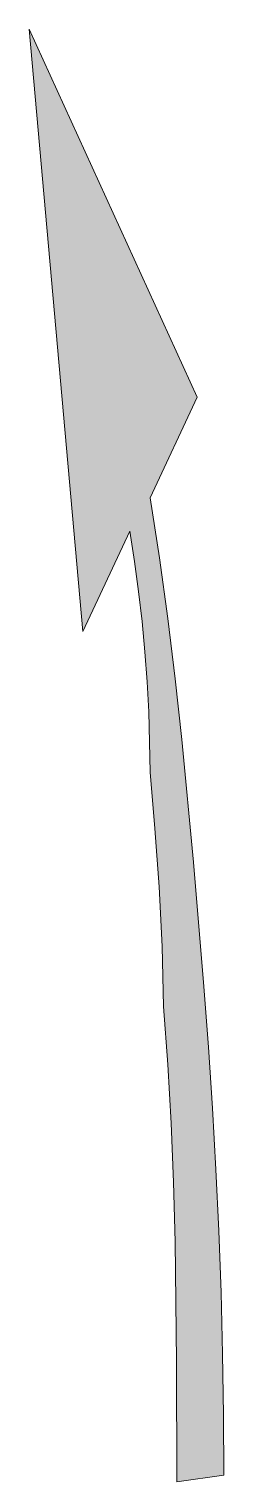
# Model space of a CAD drawing. Header units: metres. Extents: x 183 to 217, y 10 to 270.
import ezdxf

# ---------------------------------------------------------------- set-up
doc = ezdxf.new("R2010")
doc.units = ezdxf.units.M
doc.layers.add('FILL_WHITE_FFFFFF', color=7, linetype='Continuous', true_color=0xffffff)

msp = doc.modelspace()

# ---------------------------------------------------------------- hatches: boundary and pattern name
at = {"layer": 'FILL_WHITE_FFFFFF', "true_color": 0xffffff}
h = msp.add_hatch(color=7, dxfattribs=at)
h.dxf.hatch_style = 1
h.paths.add_polyline_path([(205.84, 175.65), (207.34, 164.83), (208.66, 153.99), (209.85, 143.1), (211.91, 121.14), (213.75, 98.85), (214.59, 88), (215.33, 77.06), (215.94, 66.07), (216.45, 55.05), (216.84, 44.03), (217.13, 33.04), (217.29, 22.1), (217.35, 11.25), (208.95, 10.05), (208.91, 31.63), (208.65, 53.1), (208.36, 63.76), (207.94, 74.34), (207.34, 84.85), (206.55, 95.25), (206.34, 106.03), (205.8, 116.7), (205.03, 127.14), (204.15, 137.25), (204.09, 142.65), (203.92, 148.05), (203.64, 153.45), (203.25, 158.85), (202.74, 164.25), (202.12, 169.65), (201.39, 175.05), (200.55, 180.45), (192.15, 162.45), (182.55, 270.45), (212.55, 204.45), (204.15, 186.45), (205.84, 175.65)])

# ---------------------------------------------------------------- linework, layer by layer
at = {"layer": 'FILL_WHITE_FFFFFF', "lineweight": 0, "true_color": 0xffffff}
msp.add_lwpolyline([(205.84, 175.65), (207.34, 164.83), (208.66, 153.99), (209.85, 143.1), (211.91, 121.14), (213.75, 98.85), (214.59, 88), (215.33, 77.06), (215.94, 66.07), (216.45, 55.05), (216.84, 44.03), (217.13, 33.04), (217.29, 22.1), (217.35, 11.25), (208.95, 10.05), (208.91, 31.63), (208.65, 53.1), (208.36, 63.76), (207.94, 74.34), (207.34, 84.85), (206.55, 95.25), (206.34, 106.03), (205.8, 116.7), (205.03, 127.14), (204.15, 137.25), (204.09, 142.65), (203.92, 148.05), (203.64, 153.45), (203.25, 158.85), (202.74, 164.25), (202.12, 169.65), (201.39, 175.05), (200.55, 180.45), (192.15, 162.45), (182.55, 270.45), (212.55, 204.45), (204.15, 186.45)], close=True, dxfattribs=at)

doc.saveas('drawing.dxf')
